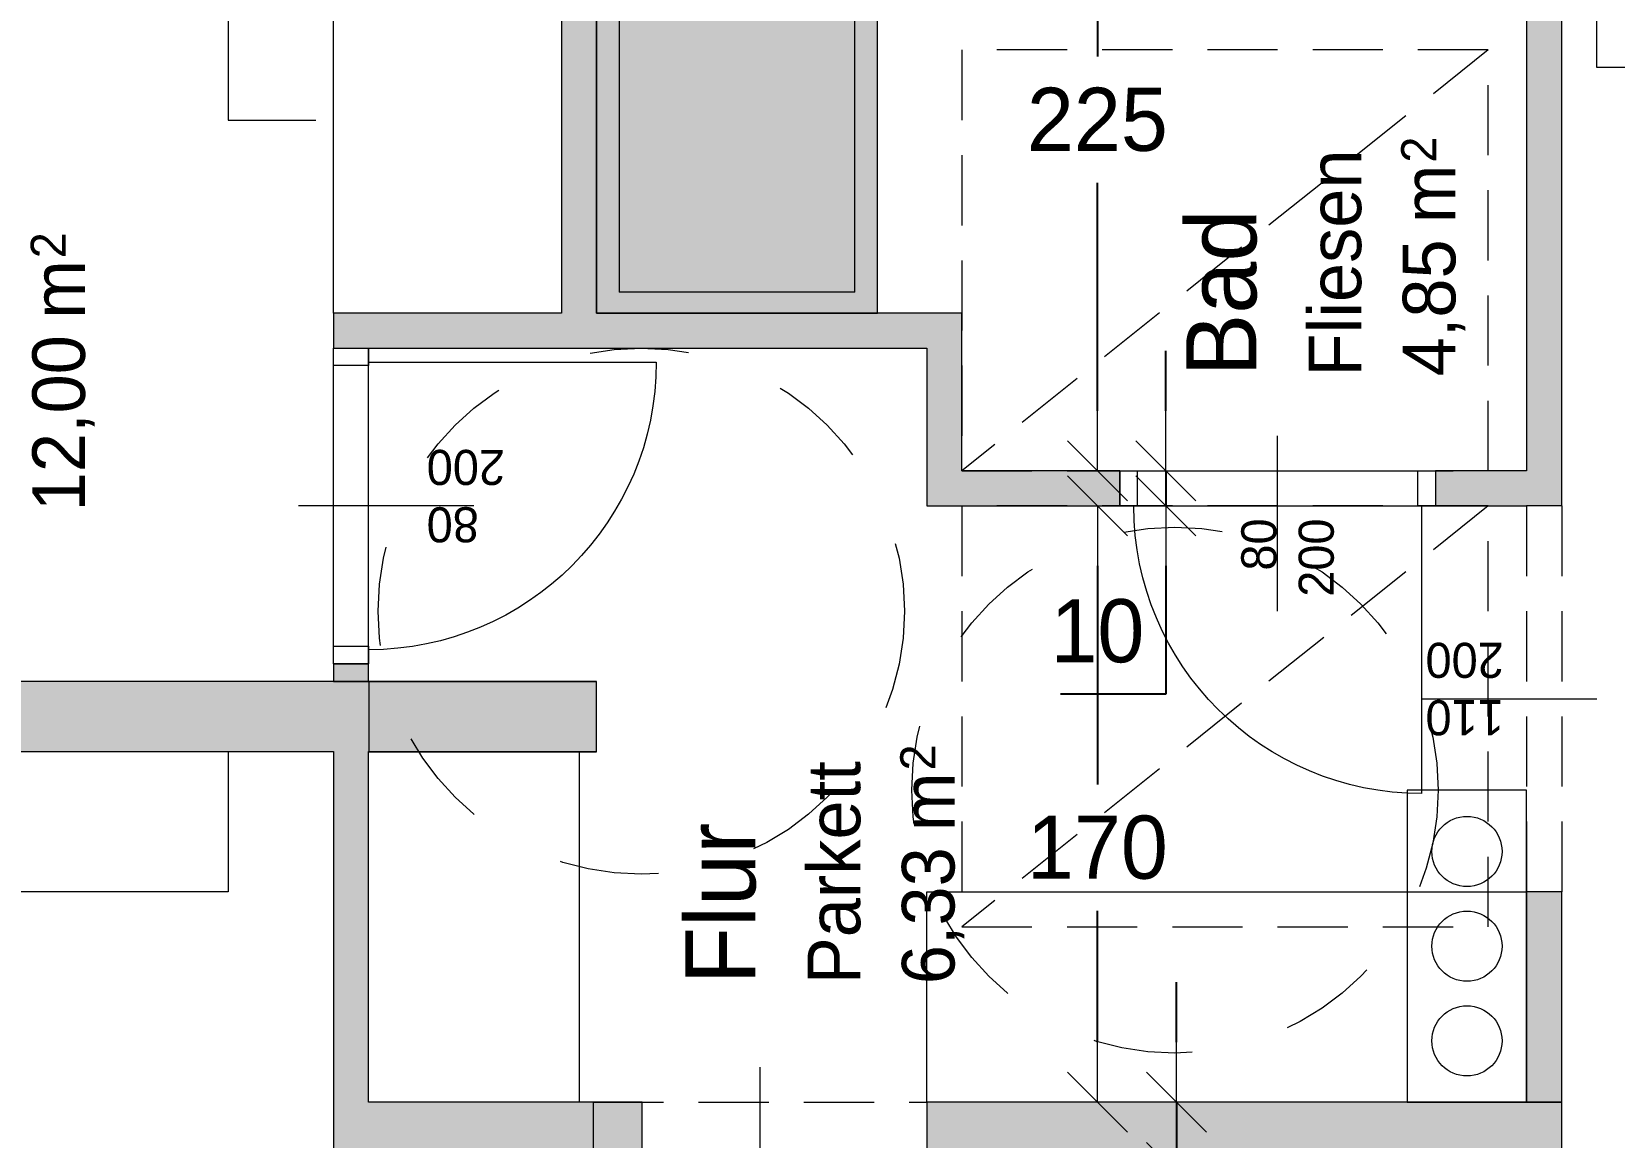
# Model space of a CAD drawing. Header units: metres. Extents: x -223175 to -223082, y -66 to 73.
# Drawn here: x -223164.332 to -223159.822, y -32.579 to -29.427 of the extents above; entities that cross this region are included whole.
import ezdxf
from ezdxf.enums import TextEntityAlignment as Align

# ---------------------------------------------------------------- set-up
doc = ezdxf.new("R2010")
doc.units = ezdxf.units.M
doc.header["$MEASUREMENT"] = 0
for name, pattern in [('HIDDEN', [0.3, 0.2, -0.1]), ('Strichlinie', [0.564444, 0.282222, -0.282222]), ('Strichlinie mittel', [0.3, 0.2, -0.1])]:
    doc.linetypes.add(name, pattern=pattern)
for name, color, linetype in [('cs-abbruch wand.cs', 7, 'Continuous'), ('cs-b1600.cs', 7, 'Continuous'), ('cs-bemassung.cs', 7, 'Continuous'), ('cs-bestand wand.cs', 7, 'Continuous'), ('cs-einrichtung allg.cs', 7, 'Continuous'), ('cs-einrichtung san.cs', 7, 'Continuous'), ('cs-raumstempel.cs', 7, 'Continuous'), ('cs-wand ntr.cs', 7, 'Continuous')]:
    doc.layers.add(name, color=color, linetype=linetype)
doc.dimstyles.new('ERSTELLTER_STIL__2', dxfattribs={"dimtxt": 0.18, "dimasz": 0.171, "dimexe": 0.18, "dimexo": 0.0625, "dimgap": 0.09, "dimtad": 1, "dimtih": 1, "dimtoh": 1, "dimdec": 0, "dimlfac": 100, "dimzin": 0, "dimdsep": 46, "dimtxsty": 'Standard', "dimblk": 'ARROWHEAD_6', "dimblk1": 'ARROWHEAD_6', "dimblk2": 'ARROWHEAD_6', "dimcen": 0.09, "dimse1": 1, "dimse2": 1, "dimclrd": 7, "dimclre": 7, "dimclrt": 7, "dimazin": 0, "dimtfac": 1, "dimtdec": 4, "dimtmove": 0, "dimatfit": 3, "dimfxl": 1, "dimtolj": 1, "dimtzin": 0, "dimarcsym": 0})

# ---------------------------------------------------------------- blocks, each defined once
blk = doc.blocks.new('Schlafen_21_33', base_point=(-14427.0291, 223164.2824))
at = {"layer": 'cs-raumstempel.cs', "color": 7, "lineweight": 13}
for tag, height, p in [('ROOM_NAME', 0.2, (-14427.5462, 223164.6255)), ('stFloorCovering', 0.15, (-14427.5462, 223164.2737)), ('ROOM_AREA', 0.15, (-14427.5462, 223164.0052)), ('DUMMY_875', 0.15, (-14427.0533, 223164.0052)), ('DUMMY_876', 0.1, (-14426.8251, 223164.0097))]:
    blk.add_attdef(tag, text='', height=height, dxfattribs=at).set_placement(p, align=Align.TOP_LEFT)
blk = doc.blocks.new('Flur_21_94', base_point=(-14428.5527, 223161.8046))
at = {"layer": 'cs-raumstempel.cs', "color": 7, "lineweight": 13}
for tag, height, p in [('ROOM_NAME', 0.2, (-14428.8946, 223162.1445)), ('stFloorCovering', 0.15, (-14428.8946, 223161.7959)), ('ROOM_AREA', 0.15, (-14428.8946, 223161.5273)), ('DUMMY_875', 0.15, (-14428.5137, 223161.5273)), ('DUMMY_876', 0.1, (-14428.2854, 223161.5319))]:
    blk.add_attdef(tag, text='', height=height, dxfattribs=at).set_placement(p, align=Align.TOP_LEFT)
blk = doc.blocks.new('Bad_21_95', base_point=(-14426.8198, 223160.3772))
at = {"layer": 'cs-raumstempel.cs', "color": 7, "lineweight": 13}
for tag, height, p in [('ROOM_NAME', 0.2, (-14427.1617, 223160.7171)), ('stFloorCovering', 0.15, (-14427.1617, 223160.3685)), ('ROOM_AREA', 0.15, (-14427.1617, 223160.1)), ('DUMMY_875', 0.15, (-14426.7807, 223160.1)), ('DUMMY_876', 0.1, (-14426.5525, 223160.1045))]:
    blk.add_attdef(tag, text='', height=height, dxfattribs=at).set_placement(p, align=Align.TOP_LEFT)
blk = doc.blocks.new('sn-aa_bathtub_180-80')
at = {"layer": 'cs-einrichtung san.cs', "linetype": 'Continuous', "lineweight": 0, "true_color": 0xffffff}
blk.add_hatch(color=7, dxfattribs=at).paths.add_polyline_path([(0, 0), (0.8, 0), (0.8, 1.8), (0, 1.8)])
at = {"layer": 'cs-einrichtung san.cs', "color": 251, "linetype": 'Continuous', "lineweight": 0, "true_color": 0x494949}
for p, q in [((0.4, 1.815), (0.4, 1.615)), ((0, 1.8), (0.8, 1.8)), ((0, 0), (0, 1.8)), ((0.35, 1.765), (0.45, 1.765)), ((0.8, 1.8), (0.8, 0)), ((0.064, 0.06), (0.064, 1.74)), ((0.064, 1.74), (0.736, 1.74)), ((0.736, 1.74), (0.736, 0.06)), ((0.064, 0.06), (0.736, 0.06)), ((0.8, 0), (0, 0))]:
    blk.add_line(p, q, dxfattribs=at)
blk.add_circle((0.4, 1.56), 0.025, dxfattribs=at)
blk = doc.blocks.new('Wand_124', base_point=(-14428.2313, 223167.2471))
at = {"layer": 'cs-bestand wand.cs', "linetype": 'Continuous', "lineweight": 0, "true_color": 0x8b8b8b}
blk.add_hatch(color=252, dxfattribs=at).paths.add_polyline_path([(-14428.2313, 223166.9471), (-14428.2313, 223163.0471), (-14428.0313, 223163.0471), (-14428.0313, 223166.9471)])
at = {"layer": 'cs-bestand wand.cs', "color": 7, "linetype": 'Continuous', "lineweight": 20, "flags": 128}
for points in [[(-14428.2313, 223166.9471), (-14428.2313, 223163.1471)], [(-14428.0313, 223163.0471), (-14428.0313, 223166.9471)]]:
    blk.add_lwpolyline(points, dxfattribs=at)
blk = doc.blocks.new('Rechteckige Türöffnung 21_9')
at = {"layer": 'cs-bestand wand.cs', "color": 1, "linetype": 'Strichlinie mittel', "lineweight": 0}
for p, q in [((-0.475, 0.2), (0.475, 0.2)), ((-0.475, 0), (0.475, 0))]:
    blk.add_line(p, q, dxfattribs=at)
at = {"layer": 'cs-bestand wand.cs', "color": 1, "linetype": 'Continuous', "lineweight": 0}
for p, q in [((-0.475, 0), (-0.475, 0.2)), ((0.475, 0), (0.475, 0.2))]:
    blk.add_line(p, q, dxfattribs=at)
blk = doc.blocks.new('T Marker 21_14')
at = {"layer": 'cs-bestand wand.cs', "color": 1, "linetype": 'Continuous', "lineweight": 0}
blk.add_line((0, -0.5), (0, 0.1), dxfattribs=at)
at = {"layer": 'cs-bestand wand.cs', "color": 1, "lineweight": 0}
for tag, p in [('DUMMY_272', (0.0264, -0.2842)), ('DUMMY_273', (0.19, -0.3588))]:
    blk.add_attdef(tag, text='', height=0.1, rotation=90, dxfattribs=at).set_placement(p, align=Align.BOTTOM_LEFT)
blk = doc.blocks.new('Wand_141', base_point=(-14429.4313, 223163.0471))
at = {"layer": 'cs-bestand wand.cs', "linetype": 'Continuous', "lineweight": 0, "true_color": 0x8b8b8b}
for points in [[(-14429.4313, 223163.0471), (-14429.4313, 223162.4066), (-14429.2313, 223162.4066), (-14429.2313, 223163.0471)], [(-14429.4313, 223159.6471), (-14429.2313, 223159.6471), (-14429.2313, 223161.4566), (-14429.4313, 223161.4566)]]:
    blk.add_hatch(color=252, dxfattribs=at).paths.add_polyline_path(points)
at = {"layer": 'cs-bestand wand.cs', "color": 7, "linetype": 'Continuous', "lineweight": 20}
for p, q in [((-14429.2313, 223162.4066), (-14429.4313, 223162.4066)), ((-14429.2313, 223161.4566), (-14429.4313, 223161.4566))]:
    blk.add_line(p, q, dxfattribs=at)
at = {"layer": 'cs-bestand wand.cs', "color": 7, "linetype": 'Continuous', "lineweight": 20, "flags": 128}
for points in [[(-14429.4313, 223163.0471), (-14429.4313, 223162.8471)], [(-14429.2313, 223162.4066), (-14429.2313, 223163.0471)], [(-14429.4313, 223162.7471), (-14429.4313, 223162.4066)], [(-14429.2313, 223159.6471), (-14429.2313, 223161.4566)], [(-14429.4313, 223161.3566), (-14429.4313, 223159.6471)], [(-14429.4313, 223159.6471), (-14429.2313, 223159.6471)]]:
    blk.add_lwpolyline(points, dxfattribs=at)
at = {"layer": 'cs-bestand wand.cs', "color": 1, "linetype": 'Continuous', "lineweight": 0, "xscale": -1, "rotation": 90}
blk.add_blockref('Rechteckige Türöffnung 21_9', (-14429.2313, 223161.9316), dxfattribs=at)
at = {"layer": 'cs-bestand wand.cs', "color": 1, "linetype": 'Continuous', "lineweight": 0}
ref = blk.add_blockref('T Marker 21_14', (-14429.2313, 223161.9316), dxfattribs=dict(at, rotation=270))
ref.add_attrib('DUMMY_272', '95', dxfattribs={"color": 1, "lineweight": 25, "height": 0.1, "rotation": 360}).set_placement((-14429.5805, 223161.9703), align=Align.BOTTOM_LEFT)
ref.add_attrib('DUMMY_273', '200', dxfattribs={"color": 1, "lineweight": 25, "height": 0.1, "rotation": 360}).set_placement((-14429.6551, 223161.8066), align=Align.BOTTOM_LEFT)
blk = doc.blocks.new('Blockfutter 21_3')
at = {"layer": 'cs-wand ntr.cs', "color": 7, "linetype": 'Continuous', "lineweight": 13}
for p, q in [((0.41, 0), (0.41, 0.82)), ((-0.45, 0), (0.45, 0)), ((-0.4, 0), (-0.45, 0)), ((-0.45, 0), (-0.45, -0.1)), ((-0.45, -0.1), (-0.45, 0)), ((-0.45, -0.1), (-0.45, 0)), ((-0.4, -0.1), (-0.4, 0)), ((0.45, 0), (0.4, 0)), ((0.4, 0), (0.4, -0.1)), ((0.45, -0.1), (0.45, 0)), ((0.45, -0.1), (0.45, 0)), ((0.45, -0.1), (0.45, 0)), ((-0.45, -0.1), (0.45, -0.1)), ((-0.45, -0.1), (-0.4, -0.1)), ((0.4, -0.1), (0.45, -0.1))]:
    blk.add_line(p, q, dxfattribs=at)
blk.add_arc((0.41, 0), 0.82, 90, 180, dxfattribs=at)
blk = doc.blocks.new('T Marker 21')
at = {"layer": 'cs-wand ntr.cs', "color": 7, "linetype": 'Continuous', "lineweight": 13}
blk.add_line((0, 0.3), (0, -0.2), dxfattribs=at)
at = {"layer": 'cs-wand ntr.cs', "color": 7, "lineweight": 13}
for tag, p in [('DUMMY_273', (-0.19, 0.3889)), ('DUMMY_272', (-0.0264, 0.3143))]:
    blk.add_attdef(tag, text='', height=0.1, rotation=270, dxfattribs=at).set_placement(p, align=Align.BOTTOM_LEFT)
blk = doc.blocks.new('Wand_149', base_point=(-14427.0813, 223163.0471))
at = {"layer": 'cs-wand ntr.cs', "linetype": 'Continuous', "lineweight": 0, "true_color": 0xfee4b1}
for points in [[(-14428.0313, 223163.1471), (-14428.0313, 223163.0471), (-14427.9813, 223163.0471), (-14427.9813, 223163.1471)], [(-14426.9813, 223163.1471), (-14427.0813, 223163.1471), (-14427.0813, 223163.0471)]]:
    blk.add_hatch(color=41, dxfattribs=at).paths.add_polyline_path(points)
at = {"layer": 'cs-wand ntr.cs', "color": 7, "linetype": 'Continuous', "lineweight": 13}
for p, q in [((-14427.9813, 223163.1471), (-14427.9813, 223163.0471)), ((-14427.0813, 223163.1471), (-14427.0813, 223163.0471))]:
    blk.add_line(p, q, dxfattribs=at)
at = {"layer": 'cs-wand ntr.cs', "color": 7, "linetype": 'Continuous', "lineweight": 13, "flags": 128}
for points in [[(-14427.9813, 223163.1471), (-14428.0313, 223163.1471)], [(-14428.0313, 223163.1471), (-14428.0313, 223163.0471)], [(-14426.9813, 223163.1471), (-14427.0813, 223163.1471)], [(-14428.0313, 223163.0471), (-14427.9813, 223163.0471)]]:
    blk.add_lwpolyline(points, dxfattribs=at)
at = {"layer": 'cs-wand ntr.cs', "color": 7, "linetype": 'Continuous', "lineweight": 13, "rotation": 180}
blk.add_blockref('T Marker 21', (-14427.5313, 223163.0471), dxfattribs=at).add_auto_attribs({'DUMMY_272': '80', 'DUMMY_273': '200'})
at = {"layer": 'cs-wand ntr.cs', "color": 7, "linetype": 'Continuous', "lineweight": 13, "xscale": -1, "rotation": 180}
blk.add_blockref('Blockfutter 21_3', (-14427.5313, 223163.0471), dxfattribs=at)
blk = doc.blocks.new('Rechteckige Türöffnung 21_12')
at = {"layer": 'cs-wand ntr.cs', "color": 7, "linetype": 'Strichlinie mittel', "lineweight": 13}
for p, q in [((-0.55, 0.1), (0.55, 0.1)), ((-0.55, 0), (0.55, 0))]:
    blk.add_line(p, q, dxfattribs=at)
at = {"layer": 'cs-wand ntr.cs', "color": 7, "linetype": 'Continuous', "lineweight": 13}
for p, q in [((-0.55, 0), (-0.55, 0.1)), ((0.55, 0), (0.55, 0.1))]:
    blk.add_line(p, q, dxfattribs=at)
blk = doc.blocks.new('T Marker 21_2')
at = {"layer": 'cs-wand ntr.cs', "color": 7, "linetype": 'Continuous', "lineweight": 0}
blk.add_line((0, -0.4), (0, 0.1), dxfattribs=at)
at = {"layer": 'cs-wand ntr.cs', "color": 7, "lineweight": 13}
for tag, p in [('DUMMY_272', (0.0264, -0.2842)), ('DUMMY_273', (0.19, -0.3588))]:
    blk.add_attdef(tag, text='', height=0.1, rotation=90, dxfattribs=at).set_placement(p, align=Align.BOTTOM_LEFT)
blk = doc.blocks.new('Wand_150', base_point=(-14424.8813, 223159.7471))
at = {"layer": 'cs-wand ntr.cs', "linetype": 'Continuous', "lineweight": 0, "true_color": 0xfee4b1}
for points in [[(-14429.2313, 223159.7471), (-14429.2313, 223159.6471), (-14428.6313, 223159.6471), (-14428.6313, 223159.7471)], [(-14427.5313, 223159.6471), (-14425.1813, 223159.6471), (-14425.1813, 223159.7471), (-14427.5313, 223159.7471)]]:
    blk.add_hatch(color=41, dxfattribs=at).paths.add_polyline_path(points)
at = {"layer": 'cs-wand ntr.cs', "color": 7, "linetype": 'Continuous', "lineweight": 13}
for p, q in [((-14428.6313, 223159.6471), (-14428.6313, 223159.7471)), ((-14427.5313, 223159.6471), (-14427.5313, 223159.7471))]:
    blk.add_line(p, q, dxfattribs=at)
at = {"layer": 'cs-wand ntr.cs', "color": 7, "linetype": 'Continuous', "lineweight": 13, "flags": 128}
for points in [[(-14428.6313, 223159.7471), (-14429.2313, 223159.7471)], [(-14429.2313, 223159.7471), (-14429.2313, 223159.6471)], [(-14425.5313, 223159.7471), (-14427.4313, 223159.7471)], [(-14425.1813, 223159.7471), (-14425.3813, 223159.7471)], [(-14429.2313, 223159.6471), (-14428.6313, 223159.6471)], [(-14427.5313, 223159.6471), (-14425.1813, 223159.6471)]]:
    blk.add_lwpolyline(points, dxfattribs=at)
at = {"layer": 'cs-wand ntr.cs', "color": 7, "linetype": 'Continuous', "lineweight": 13}
ref = blk.add_blockref('T Marker 21_2', (-14428.0813, 223159.6471), dxfattribs=dict(at, rotation=180))
ref.add_attrib('DUMMY_272', '110', dxfattribs={"color": 7, "lineweight": 13, "height": 0.1, "rotation": 90}).set_placement((-14428.0549, 223159.8121), align=Align.BOTTOM_LEFT)
ref.add_attrib('DUMMY_273', '200', dxfattribs={"color": 7, "lineweight": 13, "height": 0.1, "rotation": 90}).set_placement((-14427.8913, 223159.8121), align=Align.BOTTOM_LEFT)
at = {"layer": 'cs-wand ntr.cs', "color": 7, "linetype": 'Continuous', "lineweight": 13, "xscale": -1}
blk.add_blockref('Rechteckige Türöffnung 21_12', (-14428.0813, 223159.6471), dxfattribs=at)
blk = doc.blocks.new('Wand_153', base_point=(-14427.5313, 223161.4566))
at = {"layer": 'cs-wand ntr.cs', "linetype": 'Continuous', "lineweight": 0, "true_color": 0xfee4b1}
for points in [[(-14427.5313, 223161.4566), (-14427.5313, 223160.9066), (-14427.4313, 223160.9066), (-14427.4313, 223161.3566)], [(-14427.5313, 223159.7471), (-14427.4313, 223159.7471), (-14427.4313, 223160.0066), (-14427.5313, 223160.0066)]]:
    blk.add_hatch(color=41, dxfattribs=at).paths.add_polyline_path(points)
at = {"layer": 'cs-wand ntr.cs', "color": 7, "linetype": 'Continuous', "lineweight": 13}
for p, q in [((-14427.4313, 223160.9066), (-14427.5313, 223160.9066)), ((-14427.4313, 223160.0066), (-14427.5313, 223160.0066))]:
    blk.add_line(p, q, dxfattribs=at)
at = {"layer": 'cs-wand ntr.cs', "color": 7, "linetype": 'Continuous', "lineweight": 13, "flags": 128}
for points in [[(-14427.5313, 223161.4566), (-14427.5313, 223160.9066)], [(-14427.4313, 223160.9066), (-14427.4313, 223161.3566)], [(-14427.5313, 223160.0066), (-14427.5313, 223159.7471)], [(-14427.4313, 223159.7471), (-14427.4313, 223160.0066)]]:
    blk.add_lwpolyline(points, dxfattribs=at)
at = {"layer": 'cs-wand ntr.cs', "color": 7, "linetype": 'Continuous', "lineweight": 13, "xscale": -1, "rotation": 90}
blk.add_blockref('Blockfutter 21_3', (-14427.5313, 223160.4566), dxfattribs=at)
at = {"layer": 'cs-wand ntr.cs', "color": 7, "lineweight": 13, "rotation": 270}
blk.add_blockref('T Marker 21_2', (-14427.4313, 223160.4566), dxfattribs=at).add_auto_attribs({'DUMMY_272': '80', 'DUMMY_273': '200'})
blk = doc.blocks.new('Wand_167', base_point=(-14427.5313, 223161.4566))
at = {"layer": 'cs-wand ntr.cs', "linetype": 'Continuous', "lineweight": 0, "true_color": 0xfee4b1}
blk.add_hatch(color=41, dxfattribs=at).paths.add_polyline_path([(-14427.4313, 223161.3566), (-14426.9813, 223161.3566), (-14427.0813, 223161.4566), (-14427.5313, 223161.4566)])
at = {"layer": 'cs-wand ntr.cs', "color": 7, "linetype": 'Continuous', "lineweight": 13, "flags": 128}
for points in [[(-14427.0813, 223161.4566), (-14427.5313, 223161.4566)], [(-14427.4313, 223161.3566), (-14426.9813, 223161.3566)]]:
    blk.add_lwpolyline(points, dxfattribs=at)
blk = doc.blocks.new('Wand_168', base_point=(-14427.0813, 223161.4566))
at = {"layer": 'cs-wand ntr.cs', "linetype": 'Continuous', "lineweight": 0, "true_color": 0xfee4b1}
blk.add_hatch(color=41, dxfattribs=at).paths.add_polyline_path([(-14426.9813, 223161.3566), (-14426.9813, 223163.1471), (-14427.0813, 223163.0471), (-14427.0813, 223161.4566)])
at = {"layer": 'cs-wand ntr.cs', "color": 7, "linetype": 'Continuous', "lineweight": 13, "flags": 128}
for points in [[(-14426.9813, 223162.4971), (-14426.9813, 223163.1471)], [(-14427.0813, 223163.0471), (-14427.0813, 223161.4566)], [(-14426.9813, 223161.3566), (-14426.9813, 223162.3971)]]:
    blk.add_lwpolyline(points, dxfattribs=at)
blk = doc.blocks.new('Wand_191', base_point=(-14428.2313, 223163.0471))
at = {"layer": 'cs-bestand wand.cs', "linetype": 'Continuous', "lineweight": 0, "true_color": 0x8b8b8b}
blk.add_hatch(color=252, dxfattribs=at).paths.add_polyline_path([(-14428.2313, 223163.0471), (-14428.2313, 223162.3971), (-14428.0313, 223162.3971), (-14428.0313, 223163.0471)])
at = {"layer": 'cs-bestand wand.cs', "color": 7, "linetype": 'Continuous', "lineweight": 20, "flags": 128}
for points in [[(-14428.2313, 223163.0471), (-14428.2313, 223162.3971)], [(-14428.0313, 223162.3971), (-14428.0313, 223163.0471)], [(-14428.2313, 223162.3971), (-14428.0313, 223162.3971)]]:
    blk.add_lwpolyline(points, dxfattribs=at)
blk = doc.blocks.new('Blockfutter 21_2')
at = {"layer": 'cs-wand ntr.cs', "color": 7, "linetype": 'Continuous', "lineweight": 13}
for p, q in [((0.41, 0), (0.41, 0.82)), ((-0.45, 0), (0.45, 0)), ((-0.4, 0), (-0.45, 0)), ((-0.45, 0), (-0.45, -0.1)), ((-0.45, 0), (-0.45, -0.1)), ((-0.45, 0), (-0.45, -0.1)), ((-0.4, -0.1), (-0.4, 0)), ((0.45, 0), (0.4, 0)), ((0.4, 0), (0.4, -0.1)), ((0.45, -0.1), (0.45, 0)), ((0.45, 0), (0.45, -0.1)), ((0.45, 0), (0.45, -0.1)), ((-0.45, -0.1), (0.45, -0.1)), ((-0.45, -0.1), (-0.4, -0.1)), ((0.4, -0.1), (0.45, -0.1))]:
    blk.add_line(p, q, dxfattribs=at)
blk.add_arc((0.41, 0), 0.82, 90, 180, dxfattribs=at)
blk = doc.blocks.new('Wand_192', base_point=(-14428.2313, 223163.0471))
at = {"layer": 'cs-wand ntr.cs', "linetype": 'Continuous', "lineweight": 0, "true_color": 0xfee4b1}
for points in [[(-14431.5813, 223163.1471), (-14432.3313, 223163.1471), (-14432.3313, 223163.0471), (-14431.5813, 223163.0471)], [(-14430.6813, 223163.0471), (-14428.2313, 223163.0471), (-14428.2313, 223163.1471), (-14430.6813, 223163.1471)]]:
    blk.add_hatch(color=41, dxfattribs=at).paths.add_polyline_path(points)
at = {"layer": 'cs-wand ntr.cs', "color": 7, "linetype": 'Continuous', "lineweight": 13}
for p, q in [((-14431.5813, 223163.1471), (-14431.5813, 223163.0471)), ((-14430.6813, 223163.1471), (-14430.6813, 223163.0471))]:
    blk.add_line(p, q, dxfattribs=at)
at = {"layer": 'cs-wand ntr.cs', "color": 7, "linetype": 'Continuous', "lineweight": 13, "flags": 128}
for points in [[(-14431.5813, 223163.1471), (-14432.3313, 223163.1471)], [(-14428.2313, 223163.1471), (-14430.6813, 223163.1471)], [(-14432.3313, 223163.0471), (-14431.5813, 223163.0471)], [(-14430.6813, 223163.0471), (-14429.7291, 223163.0471)], [(-14429.6291, 223163.0471), (-14429.4313, 223163.0471)], [(-14429.2313, 223163.0471), (-14428.2313, 223163.0471)]]:
    blk.add_lwpolyline(points, dxfattribs=at)
at = {"layer": 'cs-wand ntr.cs', "color": 7, "linetype": 'Continuous', "lineweight": 13}
blk.add_blockref('Blockfutter 21_2', (-14431.1313, 223163.1471), dxfattribs=at)
ref = blk.add_blockref('T Marker 21_2', (-14431.1313, 223163.0471), dxfattribs=dict(at, rotation=180))
ref.add_attrib('DUMMY_272', '80', dxfattribs={"color": 7, "lineweight": 13, "height": 0.1, "rotation": 90}).set_placement((-14431.1049, 223163.3121), align=Align.BOTTOM_LEFT)
ref.add_attrib('DUMMY_273', '200', dxfattribs={"color": 7, "lineweight": 13, "height": 0.1, "rotation": 90}).set_placement((-14430.9413, 223163.3121), align=Align.BOTTOM_LEFT)
blk = doc.blocks.new('Wand_569', base_point=(-14425.1813, 223162.3971))
at = {"layer": 'cs-wand ntr.cs', "linetype": 'Continuous', "lineweight": 0, "true_color": 0xfee4b1}
blk.add_hatch(color=41, dxfattribs=at).paths.add_polyline_path([(-14425.1813, 223162.4971), (-14426.9813, 223162.4971), (-14426.9813, 223162.3971), (-14425.1813, 223162.3971)])
at = {"layer": 'cs-wand ntr.cs', "color": 7, "linetype": 'Continuous', "lineweight": 13, "flags": 128}
for points in [[(-14425.1813, 223162.4971), (-14426.9813, 223162.4971)], [(-14425.1813, 223162.3971), (-14425.1813, 223162.4971)], [(-14426.9813, 223162.3971), (-14425.1813, 223162.3971)]]:
    blk.add_lwpolyline(points, dxfattribs=at)
blk = doc.blocks.new('sn-aa_cupboard_60_60_6')
at = {"layer": 'cs-einrichtung allg.cs', "color": 251, "linetype": 'Continuous', "lineweight": 0, "true_color": 0x494949}
for p, q in [((0.6, 1), (0, 1)), ((0, 1), (0, 0)), ((0.6, 0), (0.6, 1)), ((0, 0), (0.6, 0))]:
    blk.add_line(p, q, dxfattribs=at)
blk = doc.blocks.new('sn-aa_night table_60-40')
at = {"layer": 'cs-einrichtung allg.cs', "color": 251, "linetype": 'Continuous', "lineweight": 0, "true_color": 0x494949}
for p, q in [((0.6, 0.4), (0, 0.4)), ((0, 0.4), (0, 0)), ((0.6, 0), (0.6, 0.4)), ((0, 0), (0.6, 0))]:
    blk.add_line(p, q, dxfattribs=at)
blk = doc.blocks.new('sn-aa_desk_155-65')
at = {"layer": 'cs-einrichtung allg.cs', "color": 251, "linetype": 'Continuous', "lineweight": 0, "true_color": 0x494949}
for p, q in [((1.55, 0.95), (0, 0.95)), ((0, 0.95), (0, 0.3)), ((1.55, 0.3), (1.55, 0.95)), ((0, 0.3), (1.55, 0.3)), ((0.55, 0), (0.55, 0.25)), ((1, 0.25), (1, 0)), ((1, 0), (0.55, 0))]:
    blk.add_line(p, q, dxfattribs=at)
blk = doc.blocks.new('sn-aa_couch_3')
at = {"layer": 'cs-einrichtung allg.cs', "color": 251, "linetype": 'Continuous', "lineweight": 0, "true_color": 0x494949}
for p, q in [((2.5, 1.65), (0, 1.65)), ((0, 1.65), (0, 0.65)), ((2.5, 0.65), (2.5, 1.65)), ((2.4, 1.55), (0.1, 1.55)), ((0.1, 1.55), (0.1, 0.65)), ((0.9, 1.55), (0.9, 0.65)), ((1.65, 1.55), (1.65, 0.65)), ((2.4, 0.65), (2.4, 1.55)), ((0, 0.65), (0.1, 0.65)), ((0.1, 0.65), (0.1, 0)), ((0.9, 0.65), (2.5, 0.65)), ((0.9, 0), (0.9, 0.65)), ((0.1, 0), (0.9, 0))]:
    blk.add_line(p, q, dxfattribs=at)
blk = doc.blocks.new('sn-aa_b1600_120-150')
at = {"layer": 'cs-b1600.cs', "color": 1, "linetype": 'HIDDEN', "lineweight": 0}
for p, q in [((0, 0), (1.5, 1.2)), ((1.5, 1.2), (0, 1.2)), ((0, 1.2), (0, 0)), ((1.5, 0), (1.5, 1.2)), ((0, 0), (1.5, 0))]:
    blk.add_line(p, q, dxfattribs=at)
blk = doc.blocks.new('sn-aa_cupboard_60_60_46')
at = {"layer": 'cs-einrichtung allg.cs', "color": 251, "linetype": 'Continuous', "lineweight": 0, "true_color": 0x494949}
for p, q in [((0.6, 1.7095), (0, 1.7095)), ((0, 1.7095), (0, 0)), ((0.6, 0), (0.6, 1.7095)), ((0, 0), (0.6, 0))]:
    blk.add_line(p, q, dxfattribs=at)
blk = doc.blocks.new('Wand_949', base_point=(-14428.0323, 223162.3971))
at = {"layer": 'cs-abbruch wand.cs', "linetype": 'Continuous', "lineweight": 0, "true_color": 0x7f7f00}
blk.add_hatch(color=56, dxfattribs=at).paths.add_polyline_path([(-14428.0323, 223162.3971), (-14428.0323, 223163.0461), (-14428.2323, 223163.0461), (-14428.2323, 223162.3971)])
at = {"layer": 'cs-abbruch wand.cs', "color": 251, "linetype": 'Continuous', "lineweight": 0, "true_color": 0x6d6d6d, "flags": 128}
for points in [[(-14428.0323, 223163.0461), (-14428.2323, 223163.0461)], [(-14428.2323, 223163.0461), (-14428.2323, 223162.3971)], [(-14428.0323, 223162.3971), (-14428.0323, 223163.0461)], [(-14428.2323, 223162.3971), (-14428.0323, 223162.3971)]]:
    blk.add_lwpolyline(points, dxfattribs=at)
blk = doc.blocks.new('Wand_950', base_point=(-14429.2313, 223162.2671))
at = {"layer": 'cs-abbruch wand.cs', "linetype": 'Continuous', "lineweight": 0, "true_color": 0x7f7f00}
blk.add_hatch(color=56, dxfattribs=at).paths.add_polyline_path([(-14429.2313, 223162.2671), (-14429.2313, 223162.4066), (-14429.4313, 223162.4066), (-14429.4313, 223162.2671)])
at = {"layer": 'cs-abbruch wand.cs', "color": 251, "linetype": 'Continuous', "lineweight": 0, "true_color": 0x6d6d6d, "flags": 128}
for points in [[(-14429.2313, 223162.4066), (-14429.4313, 223162.4066)], [(-14429.4313, 223162.4066), (-14429.4313, 223162.2671)], [(-14429.2313, 223162.2671), (-14429.2313, 223162.4066)], [(-14429.4313, 223162.2671), (-14429.2313, 223162.2671)]]:
    blk.add_lwpolyline(points, dxfattribs=at)
blk = doc.blocks.new('ARROWHEAD_6')
at = {"color": 0, "linetype": 'Continuous', "lineweight": 0}
for p, q in [((-0.5, -0.5), (0.5, 0.5)), ((0, 0), (-1, 0))]:
    blk.add_line(p, q, dxfattribs=at)
blk = doc.blocks.new('*D929')
at = {"layer": 'cs-bemassung.cs', "color": 7, "linetype": 'Continuous', "lineweight": -2, "transparency": 16777216}
for p, q in [((-223161.0702, -32.3082), (-223161.0702, -32.1372)), ((-223161.0702, -32.4792), (-223161.0702, -32.6792)), ((-223161.0702, -32.8502), (-223161.0702, -33.2462)), ((-223161.0702, -33.2462), (-223161.4302, -33.2462))]:
    blk.add_line(p, q, dxfattribs=at)
at = {"layer": 'Defpoints', "color": 0, "linetype": 'Continuous', "transparency": 16777216}
for p in [(-223161.6721, -32.4792), (-223161.0702, -32.4792), (-223161.6721, -32.6792)]:
    blk.add_point(p, dxfattribs=at)
at = {"layer": 'cs-bemassung.cs', "color": 7, "linetype": 'Continuous', "lineweight": -2, "transparency": 16777216, "xscale": 0.171, "yscale": 0.171, "zscale": 0.171}
for p, rotation in [((-223161.0702, -32.4792), 270), ((-223161.0702, -32.6792), 90)]:
    blk.add_blockref('ARROWHEAD_6', p, dxfattribs=dict(at, rotation=rotation))
at = {"layer": 'cs-bemassung.cs', "color": 7, "linetype": 'Continuous', "lineweight": 0, "transparency": 16777216, "insert": (-223161.2952, -33.0662), "char_height": 0.18, "attachment_point": 5}
blk.add_mtext('\\A1;20', dxfattribs=at)
blk = doc.blocks.new('*D930')
at = {"layer": 'cs-bemassung.cs', "color": 7, "linetype": 'Continuous', "lineweight": -2, "transparency": 16777216}
for p, q in [((-223161.2952, -30.9502), (-223161.2952, -31.5731)), ((-223161.2952, -32.3082), (-223161.2952, -31.9331))]:
    blk.add_line(p, q, dxfattribs=at)
at = {"layer": 'Defpoints', "color": 0, "linetype": 'Continuous', "transparency": 16777216}
for p in [(-223161.2952, -30.7792), (-223160.9268, -30.7792), (-223161.6721, -32.4792)]:
    blk.add_point(p, dxfattribs=at)
at = {"layer": 'cs-bemassung.cs', "color": 7, "linetype": 'Continuous', "lineweight": -2, "transparency": 16777216, "xscale": 0.171, "yscale": 0.171, "zscale": 0.171}
for p, rotation in [((-223161.2952, -30.7792), 90), ((-223161.2952, -32.4792), 270)]:
    blk.add_blockref('ARROWHEAD_6', p, dxfattribs=dict(at, rotation=rotation))
at = {"layer": 'cs-bemassung.cs', "color": 7, "linetype": 'Continuous', "lineweight": 0, "transparency": 16777216, "insert": (-223161.2952, -31.7531), "char_height": 0.18, "attachment_point": 5}
blk.add_mtext('\\A1;170', dxfattribs=at)
blk = doc.blocks.new('*D931')
at = {"layer": 'cs-bemassung.cs', "color": 7, "linetype": 'Continuous', "lineweight": -2, "transparency": 16777216}
for p, q in [((-223161.1002, -30.5082), (-223161.1002, -30.3372)), ((-223161.1002, -30.6792), (-223161.1002, -30.7792)), ((-223161.1002, -30.9502), (-223161.1002, -31.3162)), ((-223161.1002, -31.3162), (-223161.4002, -31.3162))]:
    blk.add_line(p, q, dxfattribs=at)
at = {"layer": 'Defpoints', "color": 0, "linetype": 'Continuous', "transparency": 16777216}
for p in [(-223161.1002, -30.6792), (-223160.9268, -30.6792), (-223160.9268, -30.7792)]:
    blk.add_point(p, dxfattribs=at)
at = {"layer": 'cs-bemassung.cs', "color": 7, "linetype": 'Continuous', "lineweight": -2, "transparency": 16777216, "xscale": 0.171, "yscale": 0.171, "zscale": 0.171}
for p, rotation in [((-223161.1002, -30.6792), 270), ((-223161.1002, -30.7792), 90)]:
    blk.add_blockref('ARROWHEAD_6', p, dxfattribs=dict(at, rotation=rotation))
at = {"layer": 'cs-bemassung.cs', "color": 7, "linetype": 'Continuous', "lineweight": 0, "transparency": 16777216, "insert": (-223161.2952, -31.1362), "char_height": 0.18, "attachment_point": 5}
blk.add_mtext('\\A1;10', dxfattribs=at)
blk = doc.blocks.new('*D932')
at = {"layer": 'cs-bemassung.cs', "color": 7, "linetype": 'Continuous', "lineweight": -2, "transparency": 16777216}
for p, q in [((-223161.2952, -28.6002), (-223161.2952, -29.4981)), ((-223161.2952, -30.5082), (-223161.2952, -29.8581))]:
    blk.add_line(p, q, dxfattribs=at)
at = {"layer": 'Defpoints', "color": 0, "linetype": 'Continuous', "transparency": 16777216}
for p in [(-223161.2952, -28.4292), (-223160.6771, -28.4292), (-223160.9268, -30.6792)]:
    blk.add_point(p, dxfattribs=at)
at = {"layer": 'cs-bemassung.cs', "color": 7, "linetype": 'Continuous', "lineweight": -2, "transparency": 16777216, "xscale": 0.171, "yscale": 0.171, "zscale": 0.171}
for p, rotation in [((-223161.2952, -28.4292), 90), ((-223161.2952, -30.6792), 270)]:
    blk.add_blockref('ARROWHEAD_6', p, dxfattribs=dict(at, rotation=rotation))
at = {"layer": 'cs-bemassung.cs', "color": 7, "linetype": 'Continuous', "lineweight": 0, "transparency": 16777216, "insert": (-223161.2952, -29.6781), "char_height": 0.18, "attachment_point": 5}
blk.add_mtext('\\A1;225', dxfattribs=at)
blk = doc.blocks.new('*D945')
at = {"layer": 'cs-bemassung.cs', "color": 7, "linetype": 'Continuous', "lineweight": -2, "transparency": 16777216}
for p, q in [((-223155.842, -28.6002), (-223155.842, -30.9981)), ((-223155.842, -33.5082), (-223155.842, -31.3581))]:
    blk.add_line(p, q, dxfattribs=at)
at = {"layer": 'Defpoints', "color": 0, "linetype": 'Continuous', "transparency": 16777216}
for p in [(-223160.6771, -28.4292), (-223155.842, -28.4292), (-223157.3021, -33.6792)]:
    blk.add_point(p, dxfattribs=at)
at = {"layer": 'cs-bemassung.cs', "color": 7, "linetype": 'Continuous', "lineweight": -2, "transparency": 16777216, "xscale": 0.171, "yscale": 0.171, "zscale": 0.171}
for p, rotation in [((-223155.842, -28.4292), 90), ((-223155.842, -33.6792), 270)]:
    blk.add_blockref('ARROWHEAD_6', p, dxfattribs=dict(at, rotation=rotation))
at = {"layer": 'cs-bemassung.cs', "color": 7, "linetype": 'Continuous', "lineweight": 0, "transparency": 16777216, "insert": (-223155.842, -31.1781), "char_height": 0.18, "attachment_point": 5}
blk.add_mtext('\\A1;525', dxfattribs=at)
blk = doc.blocks.new('*D907')
at = {"layer": 'cs-bemassung.cs', "color": 7, "linetype": 'Continuous', "lineweight": -2, "transparency": 16777216}
for p, q in [((-223166.1456, -31.6502), (-223166.1456, -33.4731)), ((-223166.1456, -35.4082), (-223166.1456, -33.8331))]:
    blk.add_line(p, q, dxfattribs=at)
at = {"layer": 'Defpoints', "color": 0, "linetype": 'Continuous', "transparency": 16777216}
for p in [(-223166.1456, -31.4792), (-223165.4721, -31.4792), (-223163.6971, -35.5792)]:
    blk.add_point(p, dxfattribs=at)
at = {"layer": 'cs-bemassung.cs', "color": 7, "linetype": 'Continuous', "lineweight": -2, "transparency": 16777216, "xscale": 0.171, "yscale": 0.171, "zscale": 0.171}
for p, rotation in [((-223166.1456, -31.4792), 90), ((-223166.1456, -35.5792), 270)]:
    blk.add_blockref('ARROWHEAD_6', p, dxfattribs=dict(at, rotation=rotation))
at = {"layer": 'cs-bemassung.cs', "color": 7, "linetype": 'Continuous', "lineweight": 0, "transparency": 16777216, "insert": (-223166.1456, -33.6531), "char_height": 0.18, "attachment_point": 5}
blk.add_mtext('\\A1;410', dxfattribs=at)
blk = doc.blocks.new('*D909')
at = {"layer": 'cs-bemassung.cs', "color": 7, "linetype": 'Continuous', "lineweight": -2, "transparency": 16777216}
for p, q in [((-223166.1456, -28.6002), (-223166.1456, -29.7981)), ((-223166.1456, -31.1082), (-223166.1456, -30.1581))]:
    blk.add_line(p, q, dxfattribs=at)
at = {"layer": 'Defpoints', "color": 0, "linetype": 'Continuous', "transparency": 16777216}
for p in [(-223166.1456, -28.4292), (-223160.6771, -28.4292), (-223165.4721, -31.2792)]:
    blk.add_point(p, dxfattribs=at)
at = {"layer": 'cs-bemassung.cs', "color": 7, "linetype": 'Continuous', "lineweight": -2, "transparency": 16777216, "xscale": 0.171, "yscale": 0.171, "zscale": 0.171}
for p, rotation in [((-223166.1456, -28.4292), 90), ((-223166.1456, -31.2792), 270)]:
    blk.add_blockref('ARROWHEAD_6', p, dxfattribs=dict(at, rotation=rotation))
at = {"layer": 'cs-bemassung.cs', "color": 7, "linetype": 'Continuous', "lineweight": 0, "transparency": 16777216, "insert": (-223166.1456, -29.9781), "char_height": 0.18, "attachment_point": 5}
blk.add_mtext('\\A1;285', dxfattribs=at)

msp = doc.modelspace()

# ---------------------------------------------------------------- linework, layer by layer
at = {"layer": 'cs-abbruch wand.cs', "color": 2, "linetype": 'Continuous', "lineweight": 20, "flags": 128}
msp.add_lwpolyline([(-223160.0721, -32.4792), (-223160.0721, -31.5892), (-223160.4121, -31.5892), (-223160.4121, -32.4792)], close=True, dxfattribs=at)
at = {"layer": 'cs-abbruch wand.cs', "color": 2, "linetype": 'Continuous', "lineweight": 20}
for centre in [(-223160.2421, -31.7642), (-223160.2421, -32.0342), (-223160.2421, -32.3042)]:
    msp.add_circle(centre, 0.1, dxfattribs=at)
at = {"layer": 'cs-b1600.cs', "color": 252, "linetype": 'Strichlinie', "lineweight": 0, "true_color": 0x929292}
for centre in [(-223162.5951, -31.0792), (-223161.0744, -31.5892)]:
    msp.add_circle(centre, 0.75, dxfattribs=at)

# ---------------------------------------------------------------- block references
at = {"layer": 'cs-abbruch wand.cs', "color": 251, "lineweight": 0, "true_color": 0x6d6d6d, "rotation": 90}
for name, p in [('Wand_949', (-223162.7221, -31.2802)), ('Wand_950', (-223162.5921, -32.4792))]:
    msp.add_blockref(name, p, dxfattribs=at)
at = {"layer": 'cs-b1600.cs', "color": 7, "linetype": 'Continuous', "lineweight": 0, "rotation": 180}
for p in [(-223160.1816, -29.4792), (-223160.1816, -30.7792)]:
    msp.add_blockref('sn-aa_b1600_120-150', p, dxfattribs=at)
at = {"layer": 'cs-bestand wand.cs', "color": 7, "lineweight": 20, "rotation": 90}
for name, p in [('Wand_124', (-223167.5721, -31.4792)), ('Wand_191', (-223163.3721, -31.4792)), ('Wand_141', (-223163.3721, -32.6792))]:
    msp.add_blockref(name, p, dxfattribs=at)
at = {"layer": 'cs-einrichtung allg.cs', "color": 251, "linetype": 'Continuous', "lineweight": 0, "true_color": 0x494949, "xscale": -1}
for name, p in [('sn-aa_couch_3', (-223157.3721, -30.1792)), ('sn-aa_night table_60-40', (-223163.7721, -31.8792))]:
    msp.add_blockref(name, p, dxfattribs=at)
for name, p, rotation in [('sn-aa_desk_155-65', (-223163.7721, -30.2292), 270), ('sn-aa_cupboard_60_60_6', (-223163.3721, -31.4792), 180), ('sn-aa_cupboard_60_60_46', (-223161.7816, -32.4792), 270)]:
    msp.add_blockref(name, p, dxfattribs=dict(at, rotation=rotation))
at = {"layer": 'cs-einrichtung san.cs', "color": 251, "linetype": 'Continuous', "lineweight": 0, "true_color": 0x494949, "xscale": -1}
msp.add_blockref('sn-aa_bathtub_180-80', (-223161.9221, -30.2292), dxfattribs=at)
at = {"layer": 'cs-raumstempel.cs', "color": 7, "linetype": 'Continuous', "lineweight": 13, "rotation": 90}
for name, p, values in [('Bad_21_95', (-223160.7022, -30.0677), {'ROOM_NAME': 'Bad', 'ROOM_AREA': '4,85', 'stFloorCovering': 'Fliesen', 'DUMMY_875': ' m', 'DUMMY_876': '2'}), ('Schlafen_21_33', (-223164.6074, -30.2771), {'ROOM_NAME': 'Schlafen', 'ROOM_AREA': '12,00', 'stFloorCovering': 'Parkett', 'DUMMY_875': ' m', 'DUMMY_876': '2'}), ('Flur_21_94', (-223162.1296, -31.8007), {'ROOM_NAME': 'Flur', 'ROOM_AREA': '6,33', 'stFloorCovering': 'Parkett', 'DUMMY_875': ' m', 'DUMMY_876': '2'})]:
    msp.add_blockref(name, p, dxfattribs=at).add_auto_attribs(values)
at = {"layer": 'cs-wand ntr.cs', "color": 7, "lineweight": 13, "rotation": 90}
for name, p in [('Wand_569', (-223162.7221, -28.4292)), ('Wand_150', (-223160.0721, -28.1292)), ('Wand_149', (-223163.3721, -30.3292)), ('Wand_168', (-223161.7816, -30.3292)), ('Wand_167', (-223161.7816, -30.7792)), ('Wand_153', (-223161.7816, -30.7792)), ('Wand_192', (-223163.3721, -31.4792))]:
    msp.add_blockref(name, p, dxfattribs=at)

# ---------------------------------------------------------------- dimensions: what is measured, and where the dimension line sits
at = {"layer": 'cs-bemassung.cs', "color": 7, "linetype": 'Continuous', "lineweight": 0}
for base, p1, p2, picture, middle in [((-223166.1456, -28.4292), (-223165.4721, -31.2792), (-223160.6771, -28.4292), '*D909', (-223166.1456, -29.9781)), ((-223161.2952, -28.4292), (-223160.9268, -30.6792), (-223160.6771, -28.4292), '*D932', (-223161.2952, -29.6781)), ((-223155.842, -28.4292), (-223157.3021, -33.6792), (-223160.6771, -28.4292), '*D945', (-223155.842, -31.1781)), ((-223161.1002, -30.6792), (-223160.9268, -30.7792), (-223160.9268, -30.6792), '*D931', (-223161.2952, -31.3162)), ((-223161.2952, -30.7792), (-223161.6721, -32.4792), (-223160.9268, -30.7792), '*D930', (-223161.2952, -31.7531)), ((-223166.1456, -31.4792), (-223163.6971, -35.5792), (-223165.4721, -31.4792), '*D907', (-223166.1456, -33.6531)), ((-223161.0702, -32.4792), (-223161.6721, -32.6792), (-223161.6721, -32.4792), '*D929', (-223161.2952, -33.2462))]:
    dim = msp.add_linear_dim(base=base, p1=p1, p2=p2, angle=90, dimstyle='ERSTELLTER_STIL__2', dxfattribs=at)
    dim.commit()
    dim.dimension.update_dxf_attribs({"geometry": picture, "text_midpoint": middle, "dimtype": 160})

doc.saveas('drawing.dxf')
